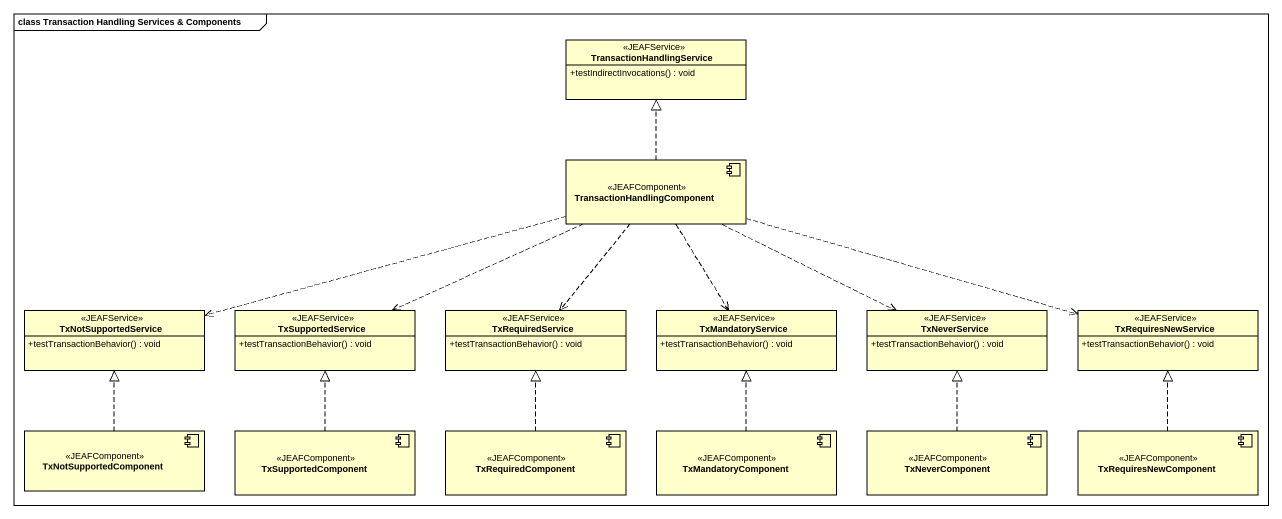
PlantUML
@startuml
mainframe class Transaction Handling Services & Components
allowmixing
hide circle
hide empty members
skinparam classAttributeIconSize 0
interface TransactionHandlingService <<JEAFService>> {
  +testIndirectInvocations() : void
}
component TransactionHandlingComponent <<JEAFComponent>>
interface TxNotSupportedService <<JEAFService>> {
  +testTransactionBehavior() : void
}
interface TxSupportedService <<JEAFService>> {
  +testTransactionBehavior() : void
}
interface TxRequiredService <<JEAFService>> {
  +testTransactionBehavior() : void
}
interface TxMandatoryService <<JEAFService>> {
  +testTransactionBehavior() : void
}
interface TxNeverService <<JEAFService>> {
  +testTransactionBehavior() : void
}
interface TxRequiresNewService <<JEAFService>> {
  +testTransactionBehavior() : void
}
component TxNotSupportedComponent <<JEAFComponent>>
component TxSupportedComponent <<JEAFComponent>>
component TxRequiredComponent <<JEAFComponent>>
component TxMandatoryComponent <<JEAFComponent>>
component TxNeverComponent <<JEAFComponent>>
component TxRequiresNewComponent <<JEAFComponent>>
TransactionHandlingComponent .up.|> TransactionHandlingService
TransactionHandlingComponent .left.> TxNotSupportedService
TransactionHandlingComponent .left.> TxSupportedService
TransactionHandlingComponent ..> TxRequiredService
TransactionHandlingComponent ..> TxMandatoryService
TransactionHandlingComponent .right.> TxNeverService
TransactionHandlingComponent .right.> TxRequiresNewService
TransactionHandlingComponent .right.> TxRequiresNewService
TxNotSupportedComponent .up.|> TxNotSupportedService
TxSupportedComponent .up.|> TxSupportedService
TxRequiredComponent .up.|> TxRequiredService
TxMandatoryComponent .up.|> TxMandatoryService
TxNeverComponent .up.|> TxNeverService
TxRequiresNewComponent .up.|> TxRequiresNewService
@enduml
